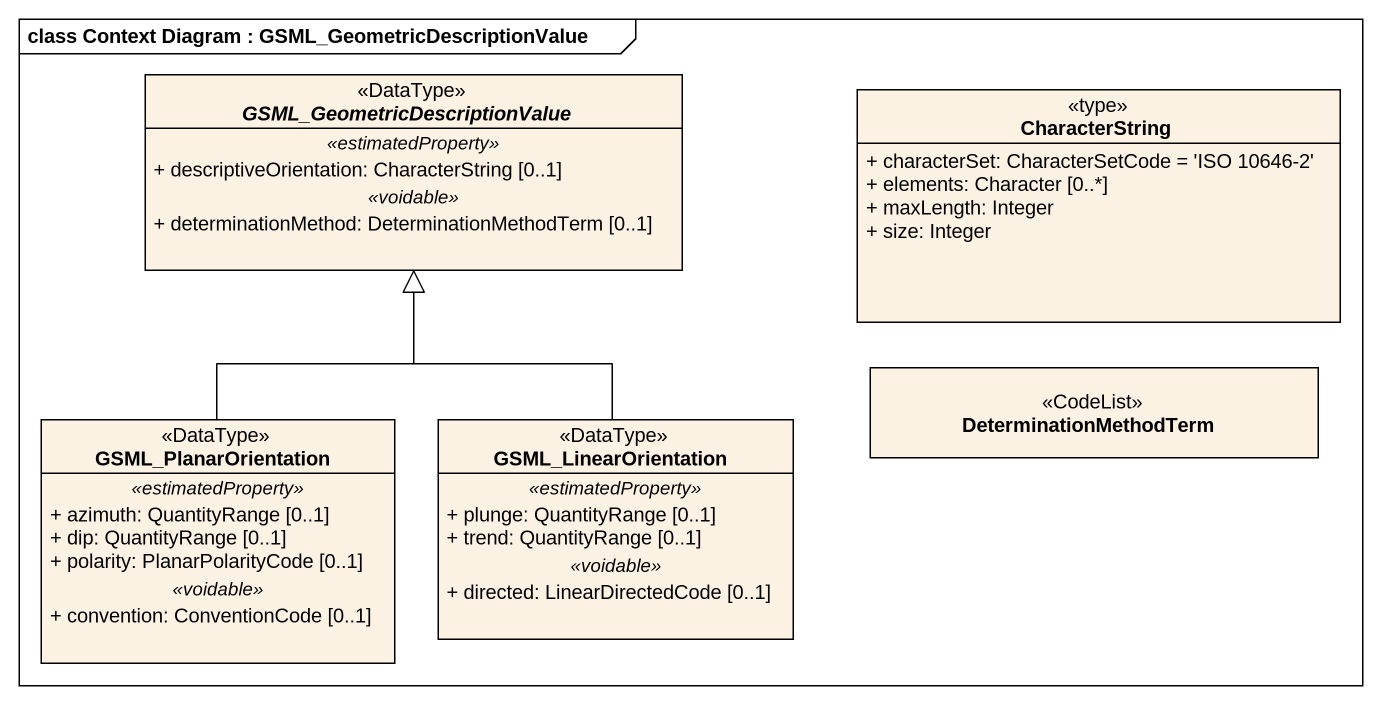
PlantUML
@startuml
mainframe class Context Diagram : GSML_GeometricDescriptionValue
hide circle
hide empty members
skinparam classAttributeIconSize 0
abstract class "GSML_GeometricDescriptionValue" as GSML_GeometricDescriptionVal <<DataType>> #FCF2E3 {
  .. <<estimatedProperty>> ..
  + descriptiveOrientation: CharacterString [0..1]
  .. <<voidable>> ..
  + determinationMethod: DeterminationMethodTerm [0..1]
}
class CharacterString <<type>> {
  + characterSet: CharacterSetCode = 'ISO 10646-2'
  + elements: Character [0..*]
  + maxLength: Integer
  + size: Integer
}
class GSML_PlanarOrientation <<DataType>> #FCF2E3 {
  .. <<estimatedProperty>> ..
  + azimuth: QuantityRange [0..1]
  + dip: QuantityRange [0..1]
  + polarity: PlanarPolarityCode [0..1]
  .. <<voidable>> ..
  + convention: ConventionCode [0..1]
}
class GSML_LinearOrientation <<DataType>> #FCF2E3 {
  .. <<estimatedProperty>> ..
  + plunge: QuantityRange [0..1]
  + trend: QuantityRange [0..1]
  .. <<voidable>> ..
  + directed: LinearDirectedCode [0..1]
}
class DeterminationMethodTerm <<CodeList>> #FCF2E3
GSML_PlanarOrientation -up-|> GSML_GeometricDescriptionVal
GSML_LinearOrientation -up-|> GSML_GeometricDescriptionVal
@enduml
